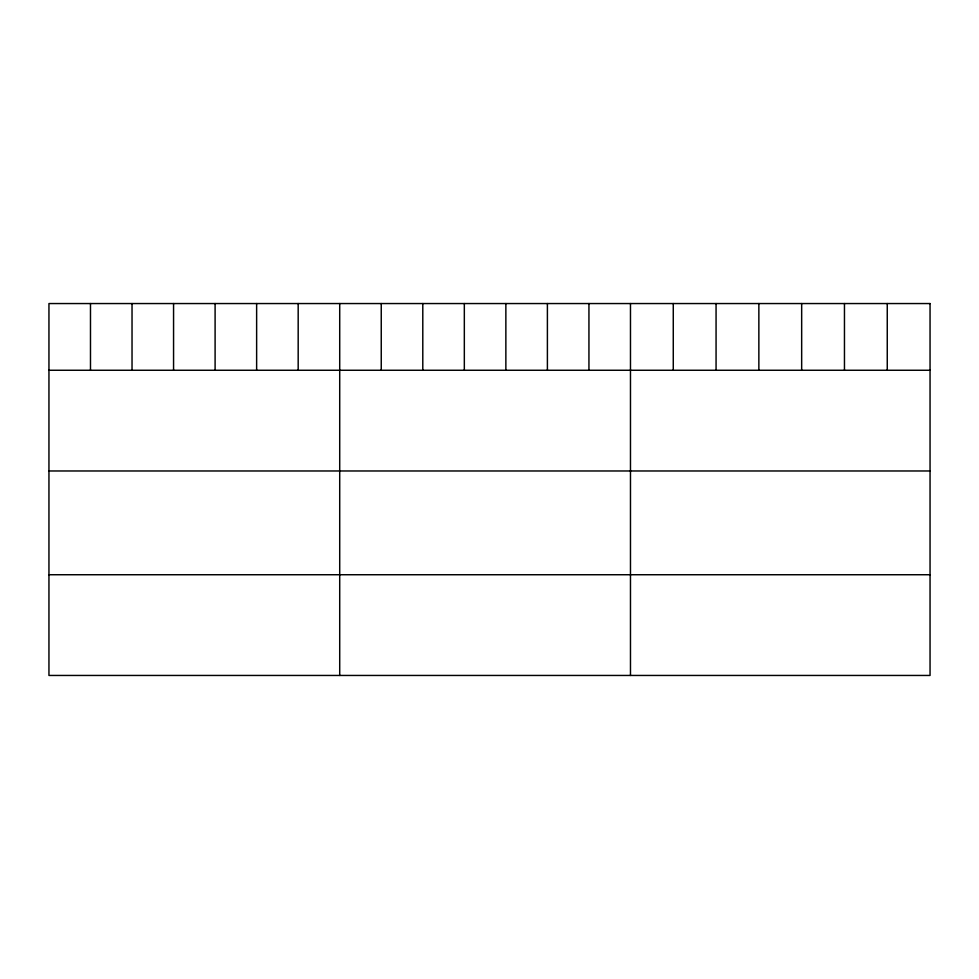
<?xml version="1.0" encoding="UTF-8"?>
<svg xmlns="http://www.w3.org/2000/svg" width="979" height="979" viewBox="0 0 979 979"><rect width="100%" height="100%" fill="white"/><g stroke="black" fill="none" stroke-linecap="round" stroke-linejoin="round"><path stroke-width="1.47" d="M48.95 370.258L930.05 370.258M48.95 470.972L930.05 470.972M48.95 574.734L930.05 574.734M887.255 303.551L887.255 370.258M844.461 303.551L844.461 370.258M801.666 303.551L801.666 370.258M758.86 303.551L758.86 370.258M716.065 303.551L716.065 370.258M673.271 303.551L673.271 370.258M630.476 303.551L630.476 675.449M588.942 303.551L588.942 370.258M547.396 303.551L547.396 370.258M505.862 303.551L505.862 370.258M464.327 303.551L464.327 370.258M422.793 303.551L422.793 370.258M381.247 303.551L381.247 370.258M339.713 303.551L339.713 675.449M298.179 303.551L298.179 370.258M256.633 303.551L256.633 370.258M215.099 303.551L215.099 370.258M173.564 303.551L173.564 370.258M132.03 303.551L132.03 370.258M90.484 303.551L90.484 370.258M930.05 303.551L48.95 303.551L48.95 675.449L930.05 675.449L930.05 303.551"/></g></svg>
